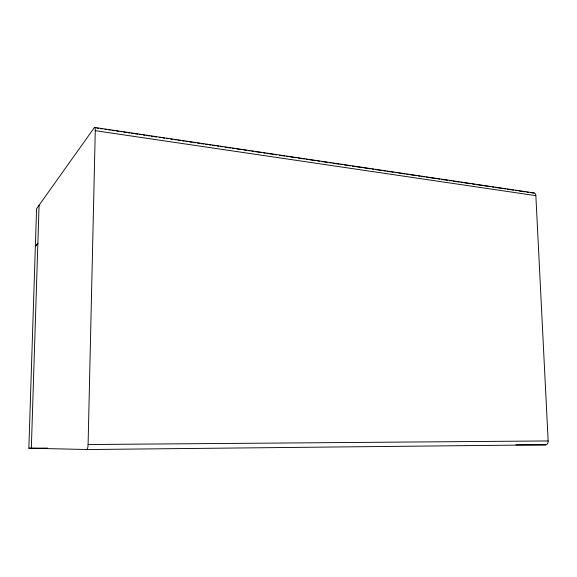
<?xml version="1.0" encoding="UTF-8"?>
<svg xmlns="http://www.w3.org/2000/svg" width="577" height="577" viewBox="0 0 577 577"><rect width="100%" height="100%" fill="white"/><g stroke="black" fill="none" stroke-linecap="round" stroke-linejoin="round"><path stroke-width="0.87" d="M37.851 243.559L35.356 246.523L28.85 448.206L86.99 449.505A5.02 1.132 -88.6 0 0 88.093 444.528L95.27 130.69A4.811 1.017 -84.3 0 0 94.26 127.705L36.575 208.751L35.363 246.249L37.858 243.278M31.331 448.264L39.07 205.232M86.838 449.548L545.965 444.817A3.888 2.712 84.7 0 0 548.15 440.951L535.853 195.661A3.772 2.488 -76.5 0 0 533.098 193.035L530.429 192.639M88.093 444.528L548.15 440.951M28.85 448.206L47.538 448.091M515.874 444.831L545.611 444.853M95.27 130.69L535.853 195.661M94.678 127.452L534.093 192.942M96.929 128.108L98.71 128.368M100.492 128.635L102.266 128.902M104.942 129.298L106.716 129.565M108.498 129.825L110.279 130.092M112.061 130.359L114.729 130.755M116.511 131.022L118.292 131.282M120.074 131.549L121.855 131.816M123.629 132.083L126.305 132.479M128.08 132.746L129.861 133.006M131.643 133.273L133.424 133.539M135.206 133.806L137.874 134.203M139.656 134.463L141.437 134.73M143.219 134.996L144.993 135.263M146.774 135.523L149.443 135.927M151.224 136.186L153.006 136.453M154.787 136.72L156.569 136.987M159.238 137.384L161.019 137.643M162.801 137.91L164.582 138.177M166.356 138.444L168.138 138.704M170.806 139.107L172.588 139.367M174.369 139.634L176.151 139.901M177.932 140.161L180.601 140.564M182.382 140.824L184.164 141.091M185.945 141.358L187.72 141.625M189.501 141.884L192.17 142.281M193.951 142.548L195.733 142.815M197.514 143.082L199.296 143.341M201.077 143.608L203.746 144.005M205.527 144.272L207.309 144.538M209.083 144.805L210.865 145.065M212.646 145.332L215.315 145.729M217.096 145.995L218.878 146.262M220.659 146.522L222.441 146.789M225.109 147.185L230.447 147.979M232.228 148.246L234.01 148.513M236.678 148.909L242.023 149.703M243.804 149.97L246.473 150.366M248.254 150.633L250.029 150.9M251.81 151.16L253.591 151.426M255.373 151.693L261.605 152.624M263.386 152.883L265.168 153.15M266.942 153.417L273.173 154.34M274.955 154.607L276.736 154.874M279.405 155.271L284.75 156.064M286.531 156.331L288.305 156.598M290.087 156.857L296.318 157.788M298.1 158.055L304.331 158.978M306.113 159.245L307.894 159.512M309.669 159.779L315.9 160.702M317.682 160.969L319.463 161.235M321.245 161.502L327.476 162.425M329.251 162.692L331.032 162.959M332.814 163.219L339.045 164.149M340.827 164.416L342.608 164.676M344.39 164.943L350.614 165.873M352.396 166.14L354.177 166.4M355.959 166.666L362.19 167.597M363.972 167.857L370.203 168.787M371.977 169.054L373.759 169.321M375.54 169.58L381.772 170.511M383.554 170.778L385.335 171.037M387.117 171.304L393.341 172.234M395.122 172.501L396.904 172.761M398.685 173.028L404.917 173.958M406.698 174.218L408.48 174.485M410.254 174.752L416.486 175.675M418.267 175.942L420.049 176.209M421.83 176.475L424.499 176.872M426.28 177.139L428.062 177.399M429.843 177.666L436.068 178.596M437.849 178.856L439.631 179.122M441.412 179.389L447.644 180.32M449.425 180.579L451.2 180.846M452.981 181.113L459.213 182.036M460.994 182.303L462.776 182.57M464.557 182.837L470.789 183.76M472.563 184.027L474.344 184.294M476.126 184.553L482.358 185.484M484.139 185.751L490.371 186.674M492.152 186.941L493.926 187.208M495.708 187.475L501.94 188.398M503.721 188.665L505.502 188.931M507.284 189.191L513.516 190.121M515.29 190.388L517.071 190.655M518.853 190.915L525.084 191.845M526.866 192.112L528.647 192.372"/></g></svg>
